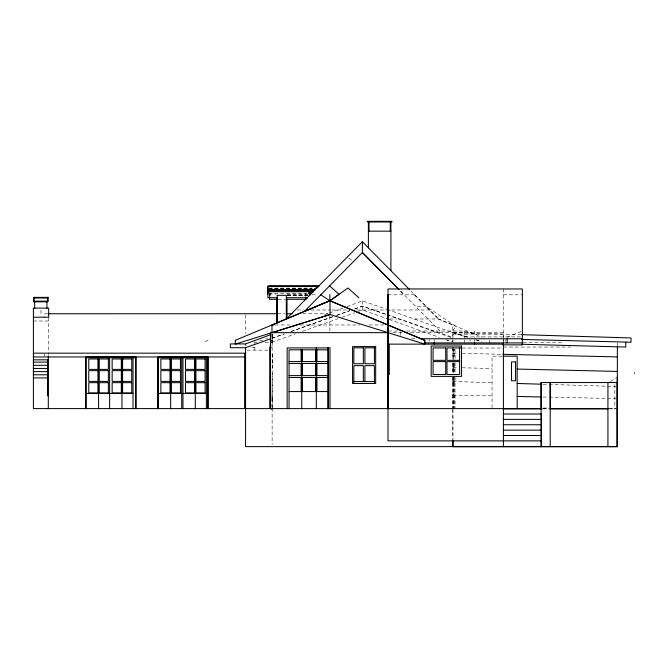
<?xml version="1.0" encoding="UTF-8"?>
<svg xmlns="http://www.w3.org/2000/svg" width="668" height="668" viewBox="0 0 668 668"><rect width="100%" height="100%" fill="white"/><g stroke="black" fill="none" stroke-linecap="round" stroke-linejoin="round"><path stroke-width="0.5" stroke-dasharray="3.34 2.5" d="M452.82 331.027L455.726 326.201L426.167 306.47L415.713 306.47M610.377 381.461L616.364 377.654M507.196 337.156L521.424 331.403M205.009 341.44L209.585 339.753M324.623 314.803L328.514 313.375M329.491 313.016L343.101 308.006M346.984 306.57L362.54 300.851L386.129 309.134M271.893 342.258L295.481 333.841M302.362 331.386L337.975 318.728M341.907 317.325L354.683 312.766M358.382 311.397L362.54 309.96L388.1 319.079M271.742 338.409L284.434 333.9M291.265 331.47L335.202 315.872M336.179 315.521L349.848 310.67M354.733 308.933L362.54 306.161L386.129 314.319M272.126 338.175L283.917 334M290.797 331.562L333.056 316.599M336.989 315.212L349.765 310.687M354.683 308.95L362.54 306.161L386.129 314.511M268.962 288.117L312.131 288.108M268.645 288.242L311.806 288.242M268.979 288.334L312.148 288.334M268.828 293.319L308.499 293.319M268.82 294.07L275.993 294.07M287.265 294.07L307.773 294.07M287.015 294.897L307.547 294.897M312.048 294.813L317.851 294.813M387.799 294.813L414.694 294.813M503.405 294.813L522.368 294.813M287.324 295.331L307.572 295.331M287.006 295.465L307.255 295.465M287.332 295.557L307.589 295.557M278.055 299.306L285.152 299.306M297.252 309.994L303.506 309.994M310.804 309.994L330.61 309.994M331.654 309.994L349.372 309.994M356.67 309.994L429.633 309.994M277.771 313.735L285.036 313.726M302.696 313.718L327.621 313.701M47.704 313.751L44.781 313.751L44.781 317.216M389.803 318.987L396.717 318.987M414.327 318.987L438.492 318.987L482.004 337.19M33.4 321.007L48.296 321.007M275.091 324.982L290.764 324.982M300.157 324.982L359.877 324.982M369.02 324.982L383.666 324.982M388.292 331.027L400.257 331.027M406.528 331.027L464.652 331.027L476.276 334.793M387.114 309.484L452.962 332.622L503.547 332.622L503.547 337.231M392.901 332.664L402.245 332.656M410.503 332.656L452.82 332.664L467.7 337.307M452.962 334.134L503.547 334.134M464.652 336.923L522.368 336.923M265.597 338.175L267.459 338.175M411.588 338.76L416.748 338.76M270.44 340.338L272.778 340.338M259.735 340.546L262.666 340.546M270.507 340.872L272.778 340.872L272.778 333.624M255.143 342.225L257.138 342.225M265.138 342.225L272.126 342.225M523.203 342.225L563.55 342.225M503.547 347.051L570.798 347.051M251.928 347.26L254.85 347.26M462.106 348.028L501.334 348.028M452.82 349.189L454.399 349.189L454.399 359.326M452.82 349.765L453.764 349.765M247.06 350.124L269.037 350.124M272.377 354.09L272.377 368.093M502.094 356.169L492.04 356.169L492.04 407.614M452.82 358.992L453.447 358.992M452.82 366.423L454.399 366.423M452.82 366.74L453.764 366.74M452.82 367.058L454.399 367.058M452.82 368.218L453.764 368.218M452.82 370.289L453.447 370.289M272.377 373.22L272.377 401.835M452.82 381.228L453.764 381.228M452.82 381.595L454.399 381.595M452.82 381.862L453.764 381.862M452.82 382.23L454.399 382.23M452.82 382.547L454.399 382.547M452.82 382.655L453.764 382.655M452.82 383.691L453.447 383.691M452.82 393.452L454.399 393.452M452.82 394.404L453.447 394.404M452.82 395.147L453.447 395.147M452.82 397.084L455.033 397.084M543.176 408.031L548.378 408.031M543.126 408.624L548.478 408.591M608.657 408.624L616.355 408.624M542.299 408.866L548.937 408.866M609.608 408.866L616.263 408.866M452.962 395.055L492.04 395.899M542.992 397.009L548.152 397.118M549.188 397.143L616.322 398.604M452.962 353.18L458.165 353.297M462.323 353.389L501.86 354.282M452.962 367.575L458.098 367.701M462.214 367.792L492.04 368.494M446.082 339.77L452.962 342.225L452.962 332.622L521.132 334.66M452.962 381.511L492.04 382.697M542.992 384.25L548.152 384.409M549.188 384.434L616.322 386.48M452.962 332.622L469.996 337.916M453.054 332.622L468.552 337.465M476.301 339.887L481.302 341.457M475.641 339.787L481.595 341.649M387.114 314.653L452.962 337.423M387.114 314.862L450.992 337.482M389.077 319.429L439.202 337.315M438.383 318.987L452.82 324.982L452.82 343.127M348.955 258.065L351.952 260.428M414.327 294.813L438.492 318.987L410.336 290.388M439.97 331.027L399.798 290.363L404.173 294.813M245.999 345.682L245.573 343.911L245.573 345.807M272.135 335.737L272.377 408.624M617.357 343.06L617.357 346.091M614.844 384.568L614.844 408.883M505.15 339.536L505.15 341.223M503.547 338.175L503.547 341.373M503.405 288.96L503.405 337.732M503.405 339.594L503.405 341.415M489.527 340.338L489.527 343.185M474.622 331.027L474.622 337.732M474.547 339.594L474.547 341.415M470.055 339.536L470.055 341.223M464.652 331.027L464.652 337.732M464.652 339.711L464.652 343.82M455.033 349.372L455.033 358.708M455.033 362.858L455.033 373.228M455.033 377.378L455.033 407.664M454.399 362.824L454.399 373.387M454.399 377.044L454.399 408.866M453.764 347.293L453.764 359.376M453.764 362.858L453.764 373.629M453.764 377.178L453.764 408.866M453.447 349.189L453.447 359.326M453.447 363.384L453.447 373.379M453.447 377.178L453.447 408.624M452.962 349.197L452.962 359.351M452.962 362.966L452.962 373.554M452.962 377.478L452.962 408.591M452.962 409.618L452.962 439.435M452.82 347.293L452.82 359.326M452.82 362.732L452.82 373.704M452.82 377.044L452.82 408.624M452.82 408.866L452.82 439.511M447.927 339.536L447.927 341.223M434.267 339.62L434.267 341.423M429.198 339.536L429.198 341.223M400.257 331.938L400.257 336.513M362.54 300.851L362.54 309.96M329.892 316.164L329.892 331.704M305.685 293.319L305.685 298.304M272.636 354.09L272.636 368.093M272.126 334.134L272.126 346.174M272.126 398.044L272.126 407.563M272.126 408.382L272.126 444.571M271.985 333.624L271.985 346.082M271.985 398.203L271.985 408.624M270.298 293.285L270.298 296.275M269.588 292.718L269.588 296.709M269.454 293.319L269.454 297.31M269.271 292.851L269.271 296.842M254.85 341.515L254.85 350.124M245.573 314.787L245.573 333.507M48.296 317.542L48.296 354.725M44.639 353.923L44.639 355.944M40.99 310.144L40.99 315.196"/><path stroke-width="1" d="M207.631 408.591L207.631 357.714L158.316 357.714L158.316 408.591L158.316 393.419L181.713 393.419M388.008 408.624L388.008 332.664L271.985 332.664L271.985 324.982L330.042 300.709L348.003 287.991L358.9 297.761M388.05 326.71L387.924 332.664M541.105 446.625L541.105 382.547L617.215 382.547L617.207 446.667L452.82 446.667L452.82 440.529M550.207 446.625L550.207 382.547L550.207 408.624L608.657 408.624M387.983 303.03L388.008 294.813L388.601 294.813M387.958 324.982L388.024 294.813L388.05 324.982M388.008 294.813L387.807 324.982L387.983 309.902M329.875 294.58L329.792 300.709L304.416 311.413L362.398 252.521L362.398 241.707L286.313 318.987M286.171 299.306L305.685 299.306L307.096 297.803M309.209 295.565L312.449 292.116M267.935 290.663L313.158 290.663L318.486 286.305L267.935 286.305L267.935 297.703L277.178 297.703M309.017 292.467L312.098 292.467L313.158 291.724L313.158 290.663M313.158 289.92L319.187 285.871L268.636 285.871M271.175 334.484L245.573 343.911L230.393 343.911L230.393 347.702L245.573 347.702L270.765 338.751M271.985 332.664L330.042 314.528L424.764 344.137L424.764 340.338L329.792 300.709L320.757 294.813M390.271 221.576L390.905 221.576M368.394 231.161L390.905 231.161M318.168 286.438L267.618 286.438L267.618 292.601M267.951 286.53L318.502 286.53M267.935 289.92L314.069 289.92M267.935 290.012L313.158 290.012M267.935 291.724L313.158 291.724M309.242 292.258L311.313 292.258L311.313 293.319L308.499 293.319M277.178 295.331L286.313 295.331L286.33 319.212M286.313 297.703L307.572 297.703M33.742 298.011L47.871 298.011M33.742 301.168L47.871 301.168M276.727 313.735L48.672 313.751M287.115 313.726L292.308 313.726M33.4 317.216L48.672 317.216L48.672 308.123L33.4 308.123L33.4 408.591L503.405 408.624M271.985 324.982L274.072 324.982M420.873 338.76L522.368 338.76M329.558 285.879L339.002 294.346L329.792 300.709L424.764 340.338M424.648 342.909L522.368 342.909M270.44 344.137L270.306 347.293M388.008 344.137L503.405 344.137M388.008 344.245L389.277 344.245L389.277 374.598L388.008 374.598M503.012 344.847L522.368 344.847L522.368 288.96L388.008 288.96L388.008 440.872L541.339 440.872M521.917 344.245L625.774 347.051L625.774 342.225M271.033 347.293L269.772 347.293L269.772 408.624M270.44 347.928L271.033 347.928M461.521 347.928L446.984 347.928L446.984 360.344L459.626 360.344M270.406 349.189L270.724 397.084M328.105 349.823L289.06 349.823L289.06 408.624M33.4 353.163L245.573 353.163M245.573 353.923L244.622 353.923L244.622 408.591M503.096 356.169L517.174 356.169L517.174 408.591M33.4 356.954L244.53 356.954M48.296 359.559L47.662 359.559L47.662 395.773L48.296 395.773M33.4 359.835L47.303 359.835M289.06 361.563L301.109 361.563L301.109 349.823M328.105 361.563L302.379 361.563L302.379 349.823M459.626 361.605L446.984 361.605L446.984 374.481L459.626 374.481L459.626 347.928M33.4 362.131L47.303 362.131M289.06 363.459L301.109 363.459L301.109 375.608L289.06 375.608M328.105 363.459L316.958 363.459L316.958 375.608L328.105 375.608M33.4 365.296L47.303 365.296M33.4 368.452L47.303 368.452M33.4 371.617L47.303 371.617M33.4 374.781L47.303 374.781M289.06 377.504L301.109 377.504L301.109 391.557M328.105 377.504L316.958 377.504L316.958 391.557M33.4 377.938L47.303 377.938M270.44 377.963L270.44 379.858M353.848 381.57L374.414 381.57M289.06 391.557L328.105 391.557M86.239 393.419L133.024 393.419M182.974 393.419L206.37 393.419M270.406 397.084L271.033 397.084M503.547 408.591L541.172 408.591M503.405 408.866L541.69 408.866M549.973 408.866L607.93 408.866M503.405 414.001L541.339 414.001L541.339 446.667M503.405 419.379L541.339 419.379M503.405 424.748L541.339 424.748M503.405 430.125L541.339 430.125M503.405 435.503L541.339 435.503M517.174 396.45L540.921 396.967M502.904 354.307L617.357 356.896M517.174 369.078L617.357 371.416M521.691 334.676L631.026 337.941L631.026 342.225L521.558 339.428M517.174 383.465L540.921 384.183M399.063 289.62L362.398 252.521L398.312 288.877M362.398 241.707L409.651 289.687M424.639 342.559L424.639 344.137L424.648 340.338M634.6 372.827L634.6 373.454M617.357 347.051L617.357 446.625L245.573 446.625L245.573 347.702M617.215 377.111L617.215 446.667M607.93 382.547L607.93 446.658M541.105 382.547L541.105 408.624M507.162 338.76L507.162 342.909M503.405 342.317L503.405 446.667M474.547 342.317L474.547 344.137M452.962 440.462L452.962 446.625M434.267 342.333L434.267 344.137M390.905 221.333L390.905 270.657M390.271 221.333L390.271 231.161M374.414 383.499L374.414 365.655L364.92 365.655L364.92 381.57M369.028 221.333L369.028 231.161M368.394 221.459L368.394 247.786M363.342 381.57L363.342 365.655L353.848 365.655L353.848 383.499M330.009 408.624L330 347.928L287.156 347.928L287.156 408.624M328.113 347.928L328.113 408.624M328.105 347.928L328.105 408.624M316.958 349.823L316.958 361.563M316.323 347.928L316.323 408.624M315.688 349.823L315.688 361.563M315.688 391.557L315.688 377.504L302.379 377.504L302.379 391.557M312.098 291.724L312.098 292.467M309.601 291.724L309.601 295.331M305.685 297.31L305.685 299.306M301.744 349.823L301.744 408.624M287.015 299.014L287.015 318.553M277.195 295.331L277.178 322.811M277.036 322.869L277.036 299.306L269.454 299.306L269.454 297.31M276.861 298.846L276.861 322.945M271.985 408.624L271.985 409.559M270.507 332.664L270.507 408.624M270.44 332.664L270.44 408.624M267.793 287.9L267.793 294.07M208.266 408.591L208.266 357.079L157.681 357.079L157.681 408.591M206.37 357.714L206.37 408.591M195.306 357.714L195.306 408.591M182.974 357.714L182.974 408.591M181.713 357.714L181.713 408.591M170.649 357.714L170.649 408.591M136.188 408.591L136.188 357.079L85.604 357.079L85.604 408.591M135.554 408.591L135.554 357.714L86.239 357.714L86.239 408.591M133.024 357.714L133.024 408.591M123.221 357.714L123.221 358.975M123.221 369.387L123.221 370.656M123.221 381.403L123.221 382.672M121.96 357.714L121.96 408.591M109.627 357.714L109.627 408.591M98.563 357.714L98.563 408.591M48.296 355.986L48.296 408.591M47.787 297.377L47.787 301.168M47.353 297.377L47.353 298.011M46.919 301.802L46.919 308.123M34.761 297.377L34.761 298.011M34.686 301.802L34.686 308.123M33.901 297.377L33.901 301.802M330 300.709L235.27 340.338L235.27 344.137L330.042 314.528L330 300.709M391.857 221.333L367.442 221.333L367.442 221.968L391.857 221.968L391.857 221.333M47.871 297.377L33.742 297.377L33.742 301.802L47.871 301.802L47.871 297.377M461.521 346.032L431.177 346.032L431.177 376.385L461.521 376.385L461.521 346.032M375.675 346.575L352.579 346.575L352.579 383.499L375.675 383.507L375.675 346.575M363.342 347.844L353.848 347.844L353.848 363.759L363.342 363.759L363.342 347.844M374.414 347.844L364.92 347.844L364.92 363.759L374.414 363.759L374.414 347.844M445.715 347.928L433.073 347.928L433.073 360.344L445.715 360.344L445.715 347.928M97.929 358.975L88.76 358.975L88.76 369.387L97.929 369.387L97.929 358.975M108.366 358.975L99.198 358.975L99.198 369.387L108.366 369.387L108.366 358.975M121.326 358.975L112.157 358.975L112.157 369.387L121.326 369.387L121.326 358.975M131.763 358.975L122.595 358.975L122.595 369.387L131.763 369.387L131.763 358.975M170.014 358.975L160.846 358.975L160.846 369.387L170.014 369.387L170.014 358.975M180.444 358.975L171.275 358.975L171.275 369.387L180.444 369.387L180.444 358.975M194.672 358.975L185.504 358.975L185.504 369.387L194.672 369.387L194.672 358.975M205.101 358.975L195.933 358.975L195.933 369.387L205.101 369.387L205.101 358.975M445.715 361.605L433.073 361.605L433.073 374.481L445.715 374.481L445.715 361.605M515.579 361.947L511.513 361.947L511.513 380.752L515.579 380.752L515.579 361.947M315.688 363.459L302.379 363.459L302.379 375.608L315.688 375.608L315.688 363.459M97.929 370.656L88.76 370.656L88.76 381.403L97.929 381.403L97.929 370.656M108.366 370.656L99.198 370.656L99.198 381.403L108.366 381.403L108.366 370.656M121.326 370.656L112.157 370.656L112.157 381.403L121.326 381.403L121.326 370.656M131.763 370.656L122.595 370.656L122.595 381.403L131.763 381.403L131.763 370.656M170.014 370.656L160.846 370.656L160.846 381.403L170.014 381.403L170.014 370.656M180.444 370.656L171.275 370.656L171.275 381.403L180.444 381.403L180.444 370.656M194.672 370.656L185.504 370.656L185.504 381.403L194.672 381.403L194.672 370.656M205.101 370.656L195.933 370.656L195.933 381.403L205.101 381.403L205.101 370.656M97.929 382.672L88.76 382.672L88.76 392.943L97.929 392.943L97.929 382.672M108.366 382.672L99.198 382.672L99.198 392.943L108.366 392.943L108.366 382.672M121.326 382.672L112.157 382.672L112.157 392.943L121.326 392.943L121.326 382.672M131.763 382.672L122.595 382.672L122.595 392.943L131.763 392.943L131.763 382.672M170.014 382.672L160.846 382.672L160.846 392.943L170.014 392.943L170.014 382.672M180.444 382.672L171.275 382.672L171.275 392.943L180.444 392.943L180.444 382.672M194.672 382.672L185.504 382.672L185.504 392.943L194.672 392.943L194.672 382.672M205.101 382.672L195.933 382.672L195.933 392.943L205.101 392.943L205.101 382.672"/></g></svg>
